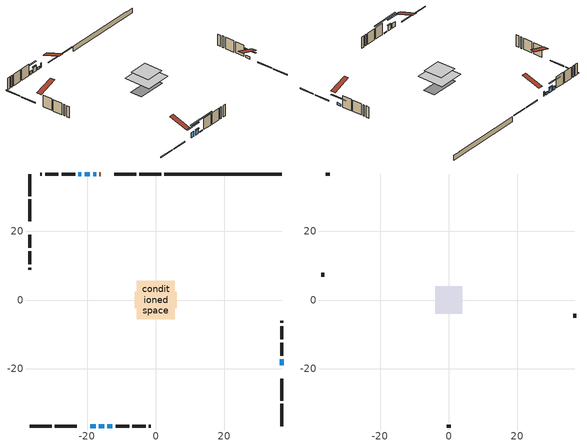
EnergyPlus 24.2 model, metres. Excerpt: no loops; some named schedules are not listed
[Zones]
conditioned space
 floor outside (Floor1 construction): -0.96,-0.96 -0.96,0.96 0.96,0.96 0.96,-0.96 z0.61
 floor adiabatic (AdiabaticFloorConstruction): -5.55,-5.55 -5.55,5.55 5.55,5.55 5.55,-5.55 z3.05
 floor foundation (Slab1 construction): -6.07,-2.46 -6.07,2.46 6.07,2.46 6.07,-2.46 z-1.52
 wall outside (RimJoist1 construction): 1.59,36.66 -4.81,36.66 / -36.66,-36.66 -30.26,-36.66 / -36.66,36.66 -36.66,30.26 / 36.66,-36.66 36.66,-30.26 z0.61:0.91
 wall outside (RimJoist2 construction): -5.74,36.66 -12.14,36.66 / -29.33,-36.66 -22.93,-36.66 / -36.66,29.33 -36.66,22.93 / 36.66,-29.33 36.66,-22.93 z0.61:0.91
 wall outside (AdiabaticWallConstruction 1): -16.05,36.66 -16.41,36.66 z0.61:2.64
 wall outside (AdiabaticWallConstruction): -17.34,36.66 -18.25,36.66 z0.61:1.83; -19.02,-36.66 -17.5,-36.66 / -19.18,36.66 -20.71,36.66 / -16.57,-36.66 -15.04,-36.66 z0.61:2.74; 36.66,-19.02 36.66,-17.19 z0.61:1.53; -21.63,36.66 -22.55,36.66 z0.61:2.14; -14.12,-36.66 -12.59,-36.66 z0.61:0.92
 wall outside (Wall1 construction): -23.48,36.66 -27.37,36.66 / -11.66,-36.66 -7.77,-36.66 / -36.66,19.02 -36.66,15.13 / 36.66,-16.26 36.66,-12.37 z0.61:5.49
 wall outside (Wall2 construction): -28.3,36.66 -32.17,36.66 / -6.84,-36.66 -2.97,-36.66 / -36.66,14.2 -36.66,10.33 / 36.66,-11.44 36.66,-7.57 z0.61:5.49
 wall outside (Wall3 construction): -33.1,36.66 -33.65,36.66 / -2.04,-36.66 -1.49,-36.66 / -36.66,9.4 -36.66,8.85 / 36.66,-6.64 36.66,-6.09 z0.61:5.49
 wall foundation (FoundationWall1 construction): 2.52,36.66,-1.52 2.52,36.66,0.61 33.24,36.66,0.61 33.24,36.66,0.47 36.66,36.66,0.47 36.66,36.66,-1.52
 window (WindowConstruction 5): -17.34,36.66 -18.25,36.66 z0.61:1.83
 window (WindowConstruction): -19.02,-36.66 -17.5,-36.66 z0.61:2.74
 window (WindowConstruction 1): 36.66,-19.02 36.66,-17.19 z0.61:1.52
 window (WindowConstruction 2): -19.18,36.66 -20.71,36.66 z0.61:2.74
 window (WindowConstruction 3): -21.63,36.66 -22.55,36.66 z0.61:2.13
 window (WindowConstruction 4): -16.57,-36.66 -15.04,-36.66 z0.61:2.74
 window (WindowConstruction 6): -14.11,-36.66 -12.59,-36.66 z0.61:0.91
 door (Door): -16.05,36.66 -16.41,36.66 z0.61:2.64
 ceiling adiabatic (AdiabaticFloorConstruction): 5.55,-5.55 5.55,5.55 -5.55,5.55 -5.55,-5.55 z3.05
attic - vented
 floor to conditioned space (Floor2 construction Reversed): -3.99,-3.99 -3.99,3.99 3.99,3.99 3.99,-3.99 z5.49
 wall outside (Wall4 construction): -34.58,36.66 -35.73,36.66 / -0.56,-36.66 0.59,-36.66 / -36.66,7.92 -36.66,6.77 / 36.66,-5.16 36.66,-4.01 z0.61:5.49
 roof outside (Roof1 construction): -15.12,36.66,5.49 -15.12,28.89,8.07 -13.07,28.89,8.07 -13.07,36.66,5.49; -19.95,-36.66,5.49 -19.95,-28.89,8.07 -22,-28.89,8.07 -22,-36.66,5.49; -36.66,19.95,5.49 -28.89,19.95,8.07 -28.89,22,8.07 -36.66,22,5.49; 36.66,-19.95,5.49 28.89,-19.95,8.07 28.89,-22,8.07 36.66,-22,5.49
shading: -14.86,-36.66 -21.66,-36.66 -21.66,-37.07 -14.86,-37.07 z5.38; 36.66,-14.55 36.66,-21.66 37.07,-21.66 37.07,-14.55 z4.16; -20.91,36.66 -18.98,36.66 -18.98,37.07 -20.91,37.07 z2.94; -25.19,36.66 -18.99,36.66 -18.99,37.07 -25.19,37.07 z4.77; -14.84,-36.66 -16.77,-36.66 -16.77,-37.07 -14.84,-37.07 z2.94; -7.21,-36.66 -19.49,-36.66 -19.49,-37.07 -7.21,-37.07 z6.29
[Building]
Building 1: Terrain=Suburbs
[Site:Location]
Toronto Intl AP_ON: Latitude {deg}=43.68; Longitude {deg}=-79.63; Time Zone {hr}=-5; Elevation {m}=173; Keep Site Location Information=Yes
[Site:GroundTemperature:Shallow]
4.59119, 2.66285, 2.50842, 3.42352, 7.09712, 10.7536, 13.9236, 15.9317, 16.1023, 14.4691, 11.3799, 7.83558
[Site:WaterMainsTemperature]
Calculation Method=Schedule; Temperature Schedule=mains temperature schedule
[Material] Roughness=Rough; Thermal Absorptance=0.9
Name | Thickness {m} | Conductivity {W/m-K} | Density {kg/m3} | Specific Heat {J/kg-K} | Solar Absorptance | Visible Absorptance
asphalt or fiberglass shingles | 0.00635 | 0.162714 | 1121.4 | 1465.45 | 0.4 | 0.4
ceiling loosefill ins | 0.0846667 | 0.0480833 | 16.02 | 1046.75 | 0.7 | 0.7
ceiling stud and cavity | 0.1397 | 0.100682 | 65.682 | 1177.47 | 0.7 | 0.7
concrete 4.0 in. | 0.1016 | 1.803125 | 2242.8 | 837.4 | 0.7 | 0.7
concrete 8.0 in. | 0.2032 | 1.803125 | 2242.8 | 837.4 | 0.7 | 0.7
door material | 0.04445 | 0.327969 | 512.64 | 1214.23 | 0.7 | 0.7
exterior vertical ins | 0.0125104 | 0.029427 | 32.04 | 1214.23 | 0.7 | 0.7
floor covering | 0.0127 | 0.0433444 | 54.468 | 1339.84 | 0.6 | 0.6
floor rigid ins; rim joist rigid ins | 0.051816 | 0.029427 | 32.04 | 1214.23 | 0.7 | 0.7
floor rigid ins 1; wall rigid ins | 0.512978 | 0.029427 | 32.04 | 1214.23 | 0.7 | 0.7
floor stud and cavity | 0.1397 | 0.353874 | 92.3553 | 1139.71 | 0.7 | 0.7
floor stud and cavity 1 | 0.1397 | 1.75129 | 37.0049 | 1207.88 | 0.7 | 0.7
furniture material conditioned space 1 | 0.1524 | 0.115458 | 640.8 | 1214.23 | 0.6 | 0.6
gypsum board | 0.0127 | 0.160291 | 801 | 837.4 | 0.6 | 0.6
gypsum board 1 | 0.0127 | 0.160291 | 801 | 837.4 | 0.7 | 0.7
osb sheathing 0.5 in. | 0.0127 | 0.115458 | 512.64 | 1214.23 | 0.7 | 0.7
osb sheathing 0.75 in. | 0.01905 | 0.115458 | 512.64 | 1214.23 | 0.7 | 0.7
osb sheathing 2.0 in. | 0.0508 | 0.115458 | 512.64 | 1214.23 | 0.7 | 0.7
rim joist stud and cavity | 0.0508 | 0.0451784 | 125.044 | 1163.47 | 0.6 | 0.6
rim joist stud and cavity 1 | 0.0508 | 0.275866 | 125.044 | 1163.47 | 0.6 | 0.6
wall stud and cavity | 0.1397 | 0.0820459 | 139.0536 | 1170.24 | 0.7 | 0.7
wall stud and cavity 1 | 0.1397 | 0.0940029 | 139.0536 | 1170.24 | 0.7 | 0.7
wall stud and cavity 2 | 0.1397 | 0.0853101 | 139.0536 | 1170.24 | 0.7 | 0.7
wall stud and cavity 3 | 0.0889 | 6.1454 | 50.32683 | 1063.81 | 0.6 | 0.6
wall stud and cavity 4 | 0.0889 | 0.380278 | 52.3479 | 1209.89 | 0.7 | 0.7
wall stud and cavity 5 | 0.0889 | 0.391764 | 83.0341 | 1211.67 | 0.7 | 0.7
wood siding | 0.0254 | 0.102417 | 544.68 | 1172.36 | 0.4 | 0.4
wood siding 1 | 0.00254 | 0.102417 | 544.68 | 1172.36 | 0.4 | 0.4
wood siding 2; wood siding 3; wood siding 4 | 0.0254 | 0.102417 | 544.68 | 1172.36 | 0.7 | 0.7
[WindowMaterial:SimpleGlazingSystem]
Name | U-Factor {W/m2-K} | Solar Heat Gain Coefficient
WindowMaterial | 3.31198 | 0.58
WindowMaterial 1 | 3.53115 | 0.51
WindowMaterial 2 | 3.33071 | 0.66
WindowMaterial 3 | 3.34321 | 0.64
WindowMaterial 4 | 3.63222 | 0.32
[Construction]
AdiabaticFloorConstruction: floor stud and cavity 1, floor rigid ins 1, osb sheathing 0.75 in., floor covering
AdiabaticWallConstruction: wood siding 3, wall rigid ins, wall stud and cavity 4, gypsum board
AdiabaticWallConstruction 1: wood siding 4, wall rigid ins, wall stud and cavity 4, gypsum board
Door: door material
Floor1 construction: floor stud and cavity, floor rigid ins, osb sheathing 0.75 in., floor covering
Floor2 construction Reversed: gypsum board, ceiling stud and cavity, ceiling loosefill ins
FoundationWall1 construction: concrete 8.0 in., gypsum board 1
furniture construction conditioned space 1: furniture material conditioned space 1
PartitionWallConstruction: gypsum board, wall stud and cavity 5, gypsum board
RimJoist1 construction: wood siding 2, osb sheathing 2.0 in., rim joist stud and cavity
RimJoist2 construction: wood siding 2, rim joist rigid ins, osb sheathing 2.0 in., rim joist stud and cavity 1
Roof1 construction: asphalt or fiberglass shingles
Slab1 construction: concrete 4.0 in.
Wall1 construction: wood siding, osb sheathing 0.5 in., wall stud and cavity, gypsum board
Wall2 construction: wood siding, osb sheathing 0.5 in., wall stud and cavity 1, gypsum board
Wall3 construction: wood siding, osb sheathing 0.5 in., wall stud and cavity 2, gypsum board
Wall4 construction: wood siding 1, wall stud and cavity 3
WindowConstruction; WindowConstruction 2; WindowConstruction 4: WindowMaterial
WindowConstruction 1: WindowMaterial 1
WindowConstruction 3: WindowMaterial 2
WindowConstruction 5: WindowMaterial 3
WindowConstruction 6: WindowMaterial 4
[Zone] Multiplier=1; Part of Total Floor Area=Yes
Name | Volume {m3}
attic - vented | 26.7007
conditioned space | 484.3
[Space]
Name | Zone | Volume {m3}
attic - vented 1 | attic - vented | 26.7007
conditioned space 1 | conditioned space | 484.3
[ZoneInfiltration:EffectiveLeakageArea]
infil attic - vented 1: Zone or Space=attic - vented 1; Schedule=Always On Discrete; Effective Air Leakage Area {cm2}=2629.66; Stack Coefficient=0.000519103; Wind Coefficient=1.53938e-05
[ZoneMixing]
whole house fan mix: Zone or Space=attic - vented; Schedule=Always On Continuous; Design Flow Rate Calculation Method=Flow/Zone; Design Flow Rate {m3/s}=0; Source Zone or Space=conditioned space
[SurfaceProperty:ExposedFoundationPerimeter]
Slab1: Exposed Perimeter Calculation Method=TotalExposedPerimeter; Total Exposed Perimeter {m}=34.139
[InternalMass] Zone or ZoneList=conditioned space; Space or SpaceList=conditioned space 1
Name | Construction | Surface Area {m2}
furniture mass conditioned space 1 | furniture construction conditioned space 1 | 74.7801
partition wall mass | PartitionWallConstruction | 186.95
[Lights]
interior lighting: Zone or ZoneList or Space or SpaceList=conditioned space 1; Schedule=interior lighting schedule; Design Level Calculation Method=LightingLevel; Lighting Level {W}=343.2; Return Air Fraction=0; Fraction Radiant=0.6; Fraction Visible=0.2; Fraction Replaceable=1
[People]
occupants: Zone or ZoneList or Space or SpaceList=conditioned space 1; Number of People Schedule=occupants schedule; Number of People Calculation Method=People; Number of People=3; Fraction Radiant=0.314171; Sensible Heat Fraction=0.56303; Activity Level Schedule=occupants activity schedule; Carbon Dioxide Generation Rate {m3/s-W}=0; Enable ASHRAE 55 Comfort Warnings=No; Mean Radiant Temperature Calculation Type=EnclosureAveraged
[ElectricEquipment] Zone or ZoneList or Space or SpaceList=conditioned space 1; Design Level Calculation Method=EquipmentLevel
Name | Schedule | Design Level {W} | Fraction Latent | Fraction Radiant | Fraction Lost
clothes dryer | clothes dryer schedule | 140.772 | 0.015 | 0.081 | 0.85
clothes washer | clothes washer schedule | 32.1985 | 0.03 | 0.162 | 0.7
cooking range | cooking range schedule | 215.147 | 0.08 | 0.432 | 0.2
dishwasher | dishwasher schedule | 66.8632 | 0.3 | 0.18 | 0.4
fridge | fridge schedule | 72.9452 | 0 | 0.6 | 0
mech vent bath fan 0 | mech vent bath fan 0 schedule | 50.2 | 0 | 0 | 1
mech vent bath fan 1 | mech vent bath fan 1 schedule | 50.2 | 0 | 0 | 1
mech vent house fan | mech vent house fan schedule | 0 | 0 | 0 | 1
mech vent house fan cfis | mech vent house fan cfis schedule | 0 | 0 | 0 | 0
mech vent range fan 0 | mech vent range fan 0 schedule | 57 | 0 | 0 | 1
misc plug loads | misc plug loads schedule | 494.7 | 0.045 | 0.513 | 0.1
whole house fan | Always On Discrete | 0 | 0 | 0 | 1
[OtherEquipment] Zone or ZoneList or Space or SpaceList=conditioned space 1; Design Level Calculation Method=EquipmentLevel
Name | Fuel Type | Schedule | Design Level {W} | Fraction Latent | Fraction Radiant | Fraction Lost
clothes dryer 1 | Electricity | clothes dryer schedule | 0 | 0.015 | 0.081 | 0.85
cooking range 1 | Electricity | cooking range schedule | 0 | 0.08 | 0.432 | 0.2
general water use latent | None | general water use schedule | 62.594 | 1 | 0 | 0
general water use sensible | None | general water use schedule | -61.6891 | 0 | 0.6 | 0
mech vent house fan latent load | None | Always On Discrete | 0 | 1 | 0 | 0
mech vent house fan sensible load | None | Always On Discrete | 0 | 0 | 0 | 0
water heater energy adjustment1 | NaturalGas | Always On Discrete | 0.01 | 0 | 0 | 1
[ZoneInfiltration:DesignFlowRate] Zone or ZoneList or Space or SpaceList=conditioned space 1; Schedule=Always On Discrete; Design Flow Rate Calculation Method=Flow/Zone; Design Flow Rate {m3/s}=0
infil flow; natural vent flow; whole house fan flow
[AvailabilityManager:Scheduled]
central ac and furnace airloop Availability Manager: Schedule=Always On Discrete
[Foundation:Kiva]
Foundation Kiva 1: Initial Indoor Air Temperature {C}=18; Wall Height Above Grade {m}=0.609996; Wall Depth Below Slab {m}=0.2032; Custom Block Material Name 1=exterior vertical ins; Custom Block Depth 1 {m}=2.13; Custom Block X Position 1 {m}=0.2159; Custom Block Z Position 1 {m}=0
[Foundation:Kiva:Settings]
Soil Conductivity {W/m-K}=0.849921; Soil Density {kg/m3}=1842.3; Soil Specific Heat {J/kg-K}=418.7; Ground Solar Absorptivity=0.9; Ground Thermal Absorptivity=0.9; Ground Surface Roughness {m}=0.03; Far-Field Width {m}=40; Deep-Ground Boundary Condition=ZeroFlux; Deep-Ground Depth {m}=40; Minimum Cell Dimension {m}=0.2; Maximum Cell Growth Coefficient=3; Simulation Timestep=Timestep
[Exterior:Lights]
exterior lighting: Schedule=exterior lighting schedule; Design Level {W}=75.6
[EnergyManagementSystem:GlobalVariable]
central_ac_and_furnace_airloop_Fan_RTF
infil_program_Qfan
infil_program_Qinf
natural_vent_program_Qnv
natural_vent_program_Qwhf
[EnergyManagementSystem:Sensor]
Name | Output:Variable or Output:Meter Index Key | Output:Variable or Output:Meter
airflow_gain | infil flow | Infiltration Sensible Heat Gain Energy
airflow_gain_1 | natural vent flow | Infiltration Sensible Heat Gain Energy
airflow_gain_2 | whole house fan flow | Infiltration Sensible Heat Gain Energy
airflow_loss | infil flow | Infiltration Sensible Heat Loss Energy
airflow_loss_1 | natural vent flow | Infiltration Sensible Heat Loss Energy
airflow_loss_2 | whole house fan flow | Infiltration Sensible Heat Loss Energy
clg_load_cond |  | Cooling:EnergyTransfer:Zone:CONDITIONED SPACE
clg_sp_s; clg_sp_s_1 | cooling setpoint | Schedule Value
clothes_dryer_exhaust_0_sch_s | clothes dryer exhaust 0 schedule | Schedule Value
cool_season | cooling season schedule | Schedule Value
htg_load_cond |  | Heating:EnergyTransfer:Zone:CONDITIONED SPACE
htg_sp_s; htg_sp_s_1 | heating setpoint | Schedule Value
ig_ee_conv | clothes dryer | Electric Equipment Convective Heating Energy
ig_ee_conv_2 | cooking range | Electric Equipment Convective Heating Energy
ig_ee_conv_4 | fridge | Electric Equipment Convective Heating Energy
ig_ee_conv_5 | misc plug loads | Electric Equipment Convective Heating Energy
ig_ee_conv_6 | whole house fan | Electric Equipment Convective Heating Energy
ig_ee_rad | clothes dryer | Electric Equipment Radiant Heating Energy
ig_ee_rad_2 | cooking range | Electric Equipment Radiant Heating Energy
ig_ee_rad_4 | fridge | Electric Equipment Radiant Heating Energy
ig_ee_rad_5 | misc plug loads | Electric Equipment Radiant Heating Energy
ig_ee_rad_6 | whole house fan | Electric Equipment Radiant Heating Energy
ig_lgt_conv | interior lighting | Lights Convective Heating Energy
ig_lgt_rad | interior lighting | Lights Radiant Heating Energy
ig_lgt_vis | interior lighting | Lights Visible Radiation Heating Energy
ig_oe_conv | clothes dryer 1 | Other Equipment Convective Heating Energy
ig_oe_conv_1 | cooking range 1 | Other Equipment Convective Heating Energy
ig_oe_conv_2 | general water use latent | Other Equipment Convective Heating Energy
ig_oe_conv_3 | general water use sensible | Other Equipment Convective Heating Energy
ig_oe_conv_4 | water heater energy adjustment1 | Other Equipment Convective Heating Energy
ig_oe_rad | clothes dryer 1 | Other Equipment Radiant Heating Energy
ig_oe_rad_1 | cooking range 1 | Other Equipment Radiant Heating Energy
ig_oe_rad_2 | general water use latent | Other Equipment Radiant Heating Energy
ig_oe_rad_3 | general water use sensible | Other Equipment Radiant Heating Energy
ig_oe_rad_4 | water heater energy adjustment1 | Other Equipment Radiant Heating Energy
ig_ppl_conv | occupants | People Convective Heating Energy
ig_ppl_rad | occupants | People Radiant Heating Energy
im_conv | furniture mass conditioned space 1 | Surface Inside Face Convection Heat Gain Energy
im_conv_1 | partition wall mass | Surface Inside Face Convection Heat Gain Energy
im_ig | furniture mass conditioned space 1 | Surface Inside Face Internal Gains Radiation Heat Gain Energy
im_ig_1 | partition wall mass | Surface Inside Face Internal Gains Radiation Heat Gain Energy
im_lgt | furniture mass conditioned space 1 | Surface Inside Face Lights Radiation Heat Gain Energy
im_lgt_1 | partition wall mass | Surface Inside Face Lights Radiation Heat Gain Energy
im_sol | furniture mass conditioned space 1 | Surface Inside Face Solar Radiation Heat Gain Energy
im_sol_1 | partition wall mass | Surface Inside Face Solar Radiation Heat Gain Energy
im_surf | furniture mass conditioned space 1 | Surface Inside Face Net Surface Thermal Radiation Heat Gain Energy
im_surf_1 | partition wall mass | Surface Inside Face Net Surface Thermal Radiation Heat Gain Energy
mech_vent_bath_fan_0_sch_s | mech vent bath fan 0 schedule | Schedule Value
mech_vent_bath_fan_1_sch_s | mech vent bath fan 1 schedule | Schedule Value
mech_vent_range_fan_0_sch_s | mech vent range fan 0 schedule | Schedule Value
mv_conv | mech vent bath fan 0 | Electric Equipment Convective Heating Energy
mv_conv_1 | mech vent bath fan 1 | Electric Equipment Convective Heating Energy
mv_conv_2 | mech vent house fan | Electric Equipment Convective Heating Energy
mv_conv_3 | mech vent house fan cfis | Electric Equipment Convective Heating Energy
mv_conv_4 | mech vent range fan 0 | Electric Equipment Convective Heating Energy
mv_conv_5 | mech vent house fan latent load | Other Equipment Convective Heating Energy
mv_conv_6 | mech vent house fan sensible load | Other Equipment Convective Heating Energy
mv_rad | mech vent bath fan 0 | Electric Equipment Radiant Heating Energy
mv_rad_1 | mech vent bath fan 1 | Electric Equipment Radiant Heating Energy
mv_rad_2 | mech vent house fan | Electric Equipment Radiant Heating Energy
mv_rad_3 | mech vent house fan cfis | Electric Equipment Radiant Heating Energy
mv_rad_4 | mech vent range fan 0 | Electric Equipment Radiant Heating Energy
mv_rad_5 | mech vent house fan latent load | Other Equipment Radiant Heating Energy
mv_rad_6 | mech vent house fan sensible load | Other Equipment Radiant Heating Energy
natural_vent_s | natural vent schedule | Schedule Value
out_pb_s |  | Site Outdoor Air Barometric Pressure
out_wt_s |  | Site Outdoor Air Humidity Ratio
site_vw_s |  | Site Wind Speed
ss_back_out | Window1 | Surface Window Shortwave from Zone Back Out Window Heat Transfer Rate
ss_back_out_1 | Window2 | Surface Window Shortwave from Zone Back Out Window Heat Transfer Rate
ss_back_out_2 | Window3 | Surface Window Shortwave from Zone Back Out Window Heat Transfer Rate
ss_back_out_3 | Window5 | Surface Window Shortwave from Zone Back Out Window Heat Transfer Rate
ss_back_out_4 | Window6 | Surface Window Shortwave from Zone Back Out Window Heat Transfer Rate
ss_back_out_5 | Window7 | Surface Window Shortwave from Zone Back Out Window Heat Transfer Rate
ss_back_out_6 | Window8 | Surface Window Shortwave from Zone Back Out Window Heat Transfer Rate
ss_conv | Door1 | Surface Inside Face Convection Heat Gain Energy
ss_conv_1 | Window1 | Surface Inside Face Convection Heat Gain Energy
ss_conv_2 | Window2 | Surface Inside Face Convection Heat Gain Energy
ss_conv_3 | Window3 | Surface Inside Face Convection Heat Gain Energy
ss_conv_4 | Window5 | Surface Inside Face Convection Heat Gain Energy
ss_conv_5 | Window6 | Surface Inside Face Convection Heat Gain Energy
ss_conv_6 | Window7 | Surface Inside Face Convection Heat Gain Energy
ss_conv_7 | Window8 | Surface Inside Face Convection Heat Gain Energy
ss_ig | Door1 | Surface Inside Face Internal Gains Radiation Heat Gain Energy
ss_ig_1 | Window1 | Surface Inside Face Internal Gains Radiation Heat Gain Energy
ss_ig_2 | Window2 | Surface Inside Face Internal Gains Radiation Heat Gain Energy
ss_ig_3 | Window3 | Surface Inside Face Internal Gains Radiation Heat Gain Energy
ss_ig_4 | Window5 | Surface Inside Face Internal Gains Radiation Heat Gain Energy
ss_ig_5 | Window6 | Surface Inside Face Internal Gains Radiation Heat Gain Energy
ss_ig_6 | Window7 | Surface Inside Face Internal Gains Radiation Heat Gain Energy
ss_ig_7 | Window8 | Surface Inside Face Internal Gains Radiation Heat Gain Energy
ss_lgt | Door1 | Surface Inside Face Lights Radiation Heat Gain Energy
ss_sol | Door1 | Surface Inside Face Solar Radiation Heat Gain Energy
ss_surf | Door1 | Surface Inside Face Net Surface Thermal Radiation Heat Gain Energy
ss_surf_1 | Window1 | Surface Inside Face Net Surface Thermal Radiation Heat Gain Energy
ss_surf_2 | Window2 | Surface Inside Face Net Surface Thermal Radiation Heat Gain Energy
ss_surf_3 | Window3 | Surface Inside Face Net Surface Thermal Radiation Heat Gain Energy
ss_surf_4 | Window5 | Surface Inside Face Net Surface Thermal Radiation Heat Gain Energy
ss_surf_5 | Window6 | Surface Inside Face Net Surface Thermal Radiation Heat Gain Energy
ss_surf_6 | Window7 | Surface Inside Face Net Surface Thermal Radiation Heat Gain Energy
ss_surf_7 | Window8 | Surface Inside Face Net Surface Thermal Radiation Heat Gain Energy
ss_trans_in | Window1 | Surface Window Transmitted Solar Radiation Rate
ss_trans_in_1 | Window2 | Surface Window Transmitted Solar Radiation Rate
ss_trans_in_2 | Window3 | Surface Window Transmitted Solar Radiation Rate
ss_trans_in_3 | Window5 | Surface Window Transmitted Solar Radiation Rate
ss_trans_in_4 | Window6 | Surface Window Transmitted Solar Radiation Rate
ss_trans_in_5 | Window7 | Surface Window Transmitted Solar Radiation Rate
ss_trans_in_6 | Window8 | Surface Window Transmitted Solar Radiation Rate
ss_trans_out | Window1 | Surface Inside Face Initial Transmitted Diffuse Transmitted Out Window Solar Radiation Rate
ss_trans_out_1 | Window2 | Surface Inside Face Initial Transmitted Diffuse Transmitted Out Window Solar Radiation Rate
ss_trans_out_2 | Window3 | Surface Inside Face Initial Transmitted Diffuse Transmitted Out Window Solar Radiation Rate
ss_trans_out_3 | Window5 | Surface Inside Face Initial Transmitted Diffuse Transmitted Out Window Solar Radiation Rate
ss_trans_out_4 | Window6 | Surface Inside Face Initial Transmitted Diffuse Transmitted Out Window Solar Radiation Rate
ss_trans_out_5 | Window7 | Surface Inside Face Initial Transmitted Diffuse Transmitted Out Window Solar Radiation Rate
ss_trans_out_6 | Window8 | Surface Inside Face Initial Transmitted Diffuse Transmitted Out Window Solar Radiation Rate
s_conv | Floor1 | Surface Inside Face Convection Heat Gain Energy
s_conv_1 | Floor2 | Surface Inside Face Convection Heat Gain Energy
s_conv_10 | RimJoist2:180 | Surface Inside Face Convection Heat Gain Energy
s_conv_11 | RimJoist2:270 | Surface Inside Face Convection Heat Gain Energy
s_conv_12 | RimJoist2:90 | Surface Inside Face Convection Heat Gain Energy
s_conv_13 | Slab1 | Surface Inside Face Convection Heat Gain Energy
s_conv_14 | Wall1:0 | Surface Inside Face Convection Heat Gain Energy
s_conv_15 | Wall1:180 | Surface Inside Face Convection Heat Gain Energy
s_conv_16 | Wall1:270 | Surface Inside Face Convection Heat Gain Energy
s_conv_17 | Wall1:90 | Surface Inside Face Convection Heat Gain Energy
s_conv_18 | Wall2:0 | Surface Inside Face Convection Heat Gain Energy
s_conv_19 | Wall2:180 | Surface Inside Face Convection Heat Gain Energy
s_conv_2 | FoundationWall1 | Surface Inside Face Convection Heat Gain Energy
s_conv_20 | Wall2:270 | Surface Inside Face Convection Heat Gain Energy
s_conv_21 | Wall2:90 | Surface Inside Face Convection Heat Gain Energy
s_conv_22 | Wall3:0 | Surface Inside Face Convection Heat Gain Energy
s_conv_23 | Wall3:180 | Surface Inside Face Convection Heat Gain Energy
s_conv_24 | Wall3:270 | Surface Inside Face Convection Heat Gain Energy
s_conv_25 | Wall3:90 | Surface Inside Face Convection Heat Gain Energy
s_conv_3 | inferred conditioned ceiling | Surface Inside Face Convection Heat Gain Energy
s_conv_4 | inferred conditioned floor | Surface Inside Face Convection Heat Gain Energy
s_conv_5 | RimJoist1:0 | Surface Inside Face Convection Heat Gain Energy
s_conv_6 | RimJoist1:180 | Surface Inside Face Convection Heat Gain Energy
s_conv_7 | RimJoist1:270 | Surface Inside Face Convection Heat Gain Energy
s_conv_8 | RimJoist1:90 | Surface Inside Face Convection Heat Gain Energy
s_conv_9 | RimJoist2:0 | Surface Inside Face Convection Heat Gain Energy
s_ig | Floor1 | Surface Inside Face Internal Gains Radiation Heat Gain Energy
s_ig_1 | Floor2 | Surface Inside Face Internal Gains Radiation Heat Gain Energy
s_ig_10 | RimJoist2:180 | Surface Inside Face Internal Gains Radiation Heat Gain Energy
s_ig_11 | RimJoist2:270 | Surface Inside Face Internal Gains Radiation Heat Gain Energy
s_ig_12 | RimJoist2:90 | Surface Inside Face Internal Gains Radiation Heat Gain Energy
s_ig_13 | Slab1 | Surface Inside Face Internal Gains Radiation Heat Gain Energy
s_ig_14 | Wall1:0 | Surface Inside Face Internal Gains Radiation Heat Gain Energy
s_ig_15 | Wall1:180 | Surface Inside Face Internal Gains Radiation Heat Gain Energy
s_ig_16 | Wall1:270 | Surface Inside Face Internal Gains Radiation Heat Gain Energy
s_ig_17 | Wall1:90 | Surface Inside Face Internal Gains Radiation Heat Gain Energy
s_ig_18 | Wall2:0 | Surface Inside Face Internal Gains Radiation Heat Gain Energy
s_ig_19 | Wall2:180 | Surface Inside Face Internal Gains Radiation Heat Gain Energy
s_ig_2 | FoundationWall1 | Surface Inside Face Internal Gains Radiation Heat Gain Energy
s_ig_20 | Wall2:270 | Surface Inside Face Internal Gains Radiation Heat Gain Energy
s_ig_21 | Wall2:90 | Surface Inside Face Internal Gains Radiation Heat Gain Energy
s_ig_22 | Wall3:0 | Surface Inside Face Internal Gains Radiation Heat Gain Energy
s_ig_23 | Wall3:180 | Surface Inside Face Internal Gains Radiation Heat Gain Energy
s_ig_24 | Wall3:270 | Surface Inside Face Internal Gains Radiation Heat Gain Energy
s_ig_25 | Wall3:90 | Surface Inside Face Internal Gains Radiation Heat Gain Energy
s_ig_3 | inferred conditioned ceiling | Surface Inside Face Internal Gains Radiation Heat Gain Energy
s_ig_4 | inferred conditioned floor | Surface Inside Face Internal Gains Radiation Heat Gain Energy
